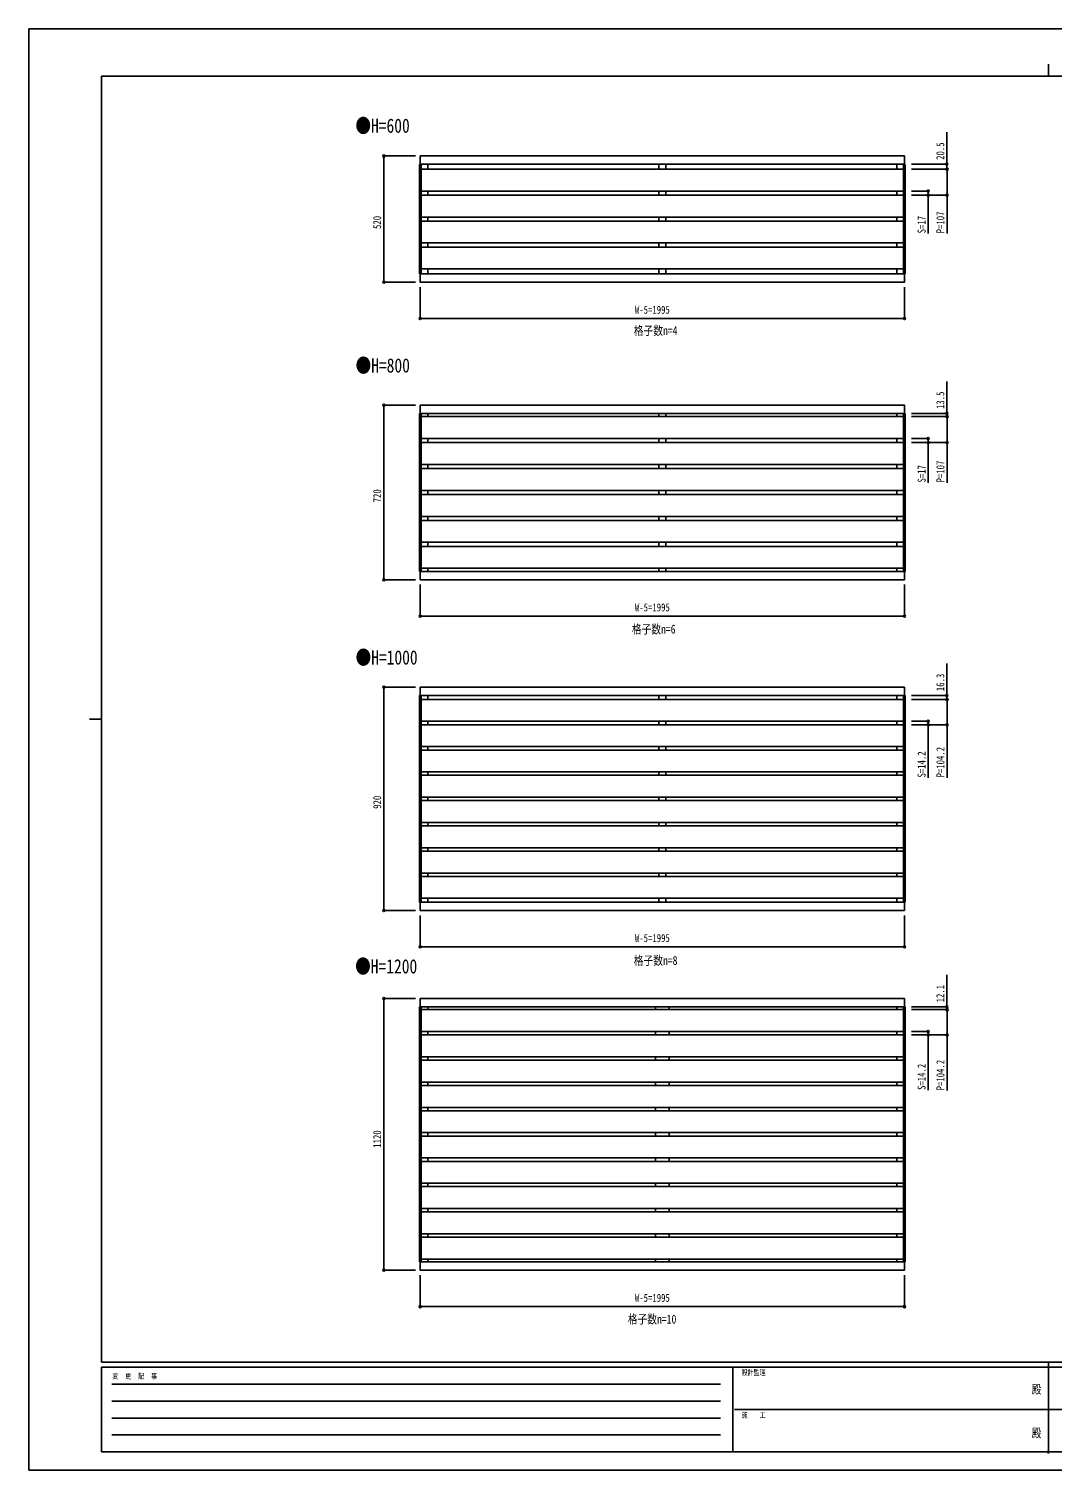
# Model space of a CAD drawing. Units: millimetres, scale not verified. Extents: x -4205 to 4205, y -2970 to 2970.
# Drawn here: x -4205 to 11, y -2970 to 2970 of the extents above; entities that cross this region are included whole.
import ezdxf
from ezdxf.enums import TextEntityAlignment as Align

# ---------------------------------------------------------------- set-up
doc = ezdxf.new("R2010")
doc.units = ezdxf.units.MM
doc.header["$LTSCALE"] = 16
doc.header["$PDMODE"] = 32
doc.header["$PDSIZE"] = 8
for name, color, linetype in [('0-1_USER1', 3, 'Continuous'), ('0-2_YKK_A1', 4, 'Continuous'), ('0-3_YKK_D', 6, 'Continuous'), ('0-4_YKK_ZWAK', 7, 'Continuous')]:
    doc.layers.add(name, color=color, linetype=linetype)
doc.styles.add('ＭＳ ゴシック', font='')
doc.styles.get('ＭＳ ゴシック').set_extended_font_data('MS Gothic')

msp = doc.modelspace()

# ---------------------------------------------------------------- linework, layer by layer
at = {"layer": '0-2_YKK_A1'}
for p, q in [((-2595.93, 2411.41), (-2588.73, 2411.41)), ((-2595.93, 2411.41), (-2595.93, 1960.41)), ((-2593.73, 2411.41), (-2593.73, 1960.41)), ((-2590.73, 2411.91), (-2590.73, 2411.41)), ((-601.73, 2391.41), (-2588.73, 2391.41)), ((-2560.73, 2391.41), (-2560.73, 2411.91)), ((-1610.23, 2391.41), (-1610.23, 2411.91)), ((-1580.23, 2391.41), (-1580.23, 2411.91)), ((-629.73, 2391.41), (-629.73, 2411.91)), ((-594.53, 2411.41), (-601.73, 2411.41)), ((-599.73, 2411.91), (-599.73, 2411.41)), ((-596.73, 2411.41), (-596.73, 1960.41)), ((-594.53, 2411.41), (-594.53, 1960.41)), ((-601.73, 2301.41), (-2588.73, 2301.41)), ((-601.73, 2284.41), (-2588.73, 2284.41)), ((-2560.73, 2284.41), (-2560.73, 2301.41)), ((-1610.23, 2284.41), (-1610.23, 2301.41)), ((-1580.23, 2284.41), (-1580.23, 2301.41)), ((-629.73, 2284.41), (-629.73, 2301.41)), ((-601.73, 2194.41), (-2588.73, 2194.41)), ((-601.73, 2177.41), (-2588.73, 2177.41)), ((-2560.73, 2177.41), (-2560.73, 2194.41)), ((-1610.23, 2177.41), (-1610.23, 2194.41)), ((-1580.23, 2177.41), (-1580.23, 2194.41)), ((-629.73, 2177.41), (-629.73, 2194.41)), ((-601.73, 2087.41), (-2588.73, 2087.41)), ((-2560.73, 2070.41), (-2560.73, 2087.41)), ((-1610.23, 2070.41), (-1610.23, 2087.41)), ((-1580.23, 2070.41), (-1580.23, 2087.41)), ((-629.73, 2070.41), (-629.73, 2087.41)), ((-601.73, 2070.41), (-2588.73, 2070.41)), ((-2590.73, 1960.41), (-2590.73, 1959.91)), ((-601.73, 1980.41), (-2588.73, 1980.41)), ((-2560.73, 1959.91), (-2560.73, 1980.41)), ((-1610.23, 1959.91), (-1610.23, 1980.41)), ((-1580.23, 1959.91), (-1580.23, 1980.41)), ((-629.73, 1959.91), (-629.73, 1980.41)), ((-599.73, 1960.41), (-599.73, 1959.91)), ((-2595.93, 1384.82), (-2588.73, 1384.82)), ((-2595.93, 1384.82), (-2595.93, 733.82)), ((-2593.73, 1384.82), (-2593.73, 733.82)), ((-2590.73, 1385.32), (-2590.73, 1384.82)), ((-601.73, 1371.82), (-2588.73, 1371.82)), ((-2560.73, 1371.82), (-2560.73, 1385.32)), ((-1610.23, 1371.82), (-1610.23, 1385.32)), ((-1580.23, 1371.82), (-1580.23, 1385.32)), ((-629.73, 1371.82), (-629.73, 1385.32)), ((-594.53, 1384.82), (-601.73, 1384.82)), ((-599.73, 1385.32), (-599.73, 1384.82)), ((-596.73, 1384.82), (-596.73, 733.82)), ((-594.53, 1384.82), (-594.53, 733.82)), ((-601.73, 1281.82), (-2588.73, 1281.82)), ((-601.73, 1264.82), (-2588.73, 1264.82)), ((-2560.73, 1264.82), (-2560.73, 1281.82)), ((-1610.23, 1264.82), (-1610.23, 1281.82)), ((-1580.23, 1264.82), (-1580.23, 1281.82)), ((-629.73, 1264.82), (-629.73, 1281.82)), ((-601.73, 1174.82), (-2588.73, 1174.82)), ((-601.73, 1157.82), (-2588.73, 1157.82)), ((-2560.73, 1157.82), (-2560.73, 1174.82)), ((-1610.23, 1157.82), (-1610.23, 1174.82)), ((-1580.23, 1157.82), (-1580.23, 1174.82)), ((-629.73, 1157.82), (-629.73, 1174.82)), ((-601.73, 1067.82), (-2588.73, 1067.82)), ((-601.73, 1050.82), (-2588.73, 1050.82)), ((-2560.73, 1050.82), (-2560.73, 1067.82)), ((-1610.23, 1050.82), (-1610.23, 1067.82)), ((-1580.23, 1050.82), (-1580.23, 1067.82)), ((-629.73, 1050.82), (-629.73, 1067.82)), ((-601.73, 960.82), (-2588.73, 960.82)), ((-2560.73, 943.82), (-2560.73, 960.82)), ((-1610.23, 943.82), (-1610.23, 960.82)), ((-1580.23, 943.82), (-1580.23, 960.82)), ((-629.73, 943.82), (-629.73, 960.82)), ((-601.73, 943.82), (-2588.73, 943.82)), ((-601.73, 853.82), (-2588.73, 853.82)), ((-601.73, 836.82), (-2588.73, 836.82)), ((-2560.73, 836.82), (-2560.73, 853.82)), ((-1610.23, 836.82), (-1610.23, 853.82)), ((-1580.23, 836.82), (-1580.23, 853.82)), ((-629.73, 836.82), (-629.73, 853.82)), ((-2590.73, 733.82), (-2590.73, 733.32)), ((-601.73, 746.82), (-2588.73, 746.82)), ((-2560.73, 733.32), (-2560.73, 746.82)), ((-1610.23, 733.32), (-1610.23, 746.82)), ((-1580.23, 733.32), (-1580.23, 746.82)), ((-629.73, 733.32), (-629.73, 746.82)), ((-599.73, 733.82), (-599.73, 733.32)), ((-2595.93, 222.01), (-2588.73, 222.01)), ((-2595.93, 222.01), (-2595.93, -628.99)), ((-2593.73, 222.01), (-2593.73, -628.99)), ((-2590.73, 222.51), (-2590.73, 222.01)), ((-601.73, 206.21), (-2588.73, 206.21)), ((-601.73, 206.21), (-2588.73, 206.21)), ((-2560.73, 206.21), (-2560.73, 222.51)), ((-1610.23, 206.21), (-1610.23, 222.51)), ((-1580.23, 206.21), (-1580.23, 222.51)), ((-629.73, 206.21), (-629.73, 222.51)), ((-594.53, 222.01), (-601.73, 222.01)), ((-599.73, 222.51), (-599.73, 222.01)), ((-596.73, 222.01), (-596.73, -628.99)), ((-594.53, 222.01), (-594.53, -628.99)), ((-601.73, 116.21), (-2588.73, 116.21)), ((-601.73, 116.21), (-2588.73, 116.21)), ((-601.73, 102.01), (-2588.73, 102.01)), ((-601.73, 102.01), (-2588.73, 102.01)), ((-2560.73, 102.01), (-2560.73, 116.21)), ((-1610.23, 102.01), (-1610.23, 116.21)), ((-1580.23, 102.01), (-1580.23, 116.21)), ((-629.73, 102.01), (-629.73, 116.21)), ((-629.73, 102.01), (-629.73, 116.21)), ((-601.73, 12.01), (-2588.73, 12.01)), ((-601.73, 12.01), (-2588.73, 12.01)), ((-2560.73, -2.19), (-2560.73, 12.01)), ((-1610.23, -2.19), (-1610.23, 12.01)), ((-1580.23, -2.19), (-1580.23, 12.01)), ((-629.73, -2.19), (-629.73, 12.01)), ((-629.73, -2.19), (-629.73, 12.01)), ((-601.73, -2.19), (-2588.73, -2.19)), ((-601.73, -2.19), (-2588.73, -2.19)), ((-601.73, -92.19), (-2588.73, -92.19)), ((-601.73, -92.19), (-2588.73, -92.19)), ((-601.73, -106.39), (-2588.73, -106.39)), ((-601.73, -106.39), (-2588.73, -106.39)), ((-2560.73, -106.39), (-2560.73, -92.19)), ((-1610.23, -106.39), (-1610.23, -92.19)), ((-1580.23, -106.39), (-1580.23, -92.19)), ((-629.73, -106.39), (-629.73, -92.19)), ((-629.73, -106.39), (-629.73, -92.19)), ((-601.73, -196.39), (-2588.73, -196.39)), ((-601.73, -196.39), (-2588.73, -196.39)), ((-601.73, -210.59), (-2588.73, -210.59)), ((-601.73, -210.59), (-2588.73, -210.59)), ((-2560.73, -210.59), (-2560.73, -196.39)), ((-1610.23, -210.59), (-1610.23, -196.39)), ((-1580.23, -210.59), (-1580.23, -196.39)), ((-629.73, -210.59), (-629.73, -196.39)), ((-629.73, -210.59), (-629.73, -196.39)), ((-601.73, -300.59), (-2588.73, -300.59)), ((-601.73, -300.59), (-2588.73, -300.59)), ((-601.73, -314.79), (-2588.73, -314.79)), ((-601.73, -314.79), (-2588.73, -314.79)), ((-2560.73, -314.79), (-2560.73, -300.59)), ((-1610.23, -314.79), (-1610.23, -300.59)), ((-1580.23, -314.79), (-1580.23, -300.59)), ((-629.73, -314.79), (-629.73, -300.59)), ((-629.73, -314.79), (-629.73, -300.59)), ((-601.73, -404.79), (-2588.73, -404.79)), ((-601.73, -404.79), (-2588.73, -404.79)), ((-2560.73, -418.99), (-2560.73, -404.79)), ((-1610.23, -418.99), (-1610.23, -404.79)), ((-1580.23, -418.99), (-1580.23, -404.79)), ((-629.73, -418.99), (-629.73, -404.79)), ((-629.73, -418.99), (-629.73, -404.79)), ((-601.73, -418.99), (-2588.73, -418.99)), ((-601.73, -418.99), (-2588.73, -418.99)), ((-601.73, -508.99), (-2588.73, -508.99)), ((-601.73, -508.99), (-2588.73, -508.99)), ((-601.73, -523.19), (-2588.73, -523.19)), ((-601.73, -523.19), (-2588.73, -523.19)), ((-2560.73, -523.19), (-2560.73, -508.99)), ((-1610.23, -523.19), (-1610.23, -508.99)), ((-1580.23, -523.19), (-1580.23, -508.99)), ((-629.73, -523.19), (-629.73, -508.99)), ((-629.73, -523.19), (-629.73, -508.99)), ((-2590.73, -628.99), (-2590.73, -629.49)), ((-601.73, -613.19), (-2588.73, -613.19)), ((-601.73, -613.19), (-2588.73, -613.19)), ((-2560.73, -629.49), (-2560.73, -613.19)), ((-1610.23, -629.49), (-1610.23, -613.19)), ((-1580.23, -629.49), (-1580.23, -613.19)), ((-629.73, -629.49), (-629.73, -613.19)), ((-599.73, -628.99), (-599.73, -629.49)), ((-2595.93, -1060.58), (-2588.73, -1060.58)), ((-2595.93, -1060.58), (-2595.93, -2111.58)), ((-2593.73, -1060.58), (-2593.73, -2111.58)), ((-2590.73, -1060.08), (-2590.73, -1060.58)), ((-2560.73, -1072.18), (-2560.73, -1060.08)), ((-1622.73, -1072.18), (-1622.73, -1060.08)), ((-1567.73, -1072.18), (-1567.73, -1060.08)), ((-629.73, -1072.18), (-629.73, -1060.08)), ((-594.53, -1060.58), (-601.73, -1060.58)), ((-599.73, -1060.08), (-599.73, -1060.58)), ((-596.73, -1060.58), (-596.73, -2111.58)), ((-594.53, -1060.58), (-594.53, -2111.58)), ((-601.73, -1072.18), (-2588.73, -1072.18)), ((-601.73, -1072.18), (-2588.73, -1072.18)), ((-601.73, -1162.18), (-2588.73, -1162.18)), ((-601.73, -1162.18), (-2588.73, -1162.18)), ((-601.73, -1176.38), (-2588.73, -1176.38)), ((-601.73, -1176.38), (-2588.73, -1176.38)), ((-2560.73, -1176.38), (-2560.73, -1162.18)), ((-1622.73, -1176.38), (-1622.73, -1162.18)), ((-1567.73, -1176.38), (-1567.73, -1162.18)), ((-629.73, -1176.38), (-629.73, -1162.18)), ((-601.73, -1266.38), (-2588.73, -1266.38)), ((-601.73, -1266.38), (-2588.73, -1266.38)), ((-601.73, -1280.58), (-2588.73, -1280.58)), ((-601.73, -1280.58), (-2588.73, -1280.58)), ((-2560.73, -1280.58), (-2560.73, -1266.38)), ((-1622.73, -1280.58), (-1622.73, -1266.38)), ((-1567.73, -1280.58), (-1567.73, -1266.38)), ((-629.73, -1280.58), (-629.73, -1266.38)), ((-601.73, -1370.58), (-2588.73, -1370.58)), ((-601.73, -1370.58), (-2588.73, -1370.58)), ((-601.73, -1384.78), (-2588.73, -1384.78)), ((-601.73, -1384.78), (-2588.73, -1384.78)), ((-2560.73, -1384.78), (-2560.73, -1370.58)), ((-1622.73, -1384.78), (-1622.73, -1370.58)), ((-1567.73, -1384.78), (-1567.73, -1370.58)), ((-629.73, -1384.78), (-629.73, -1370.58)), ((-601.73, -1474.78), (-2588.73, -1474.78)), ((-601.73, -1474.78), (-2588.73, -1474.78)), ((-2560.73, -1488.98), (-2560.73, -1474.78)), ((-1622.73, -1488.98), (-1622.73, -1474.78)), ((-1567.73, -1488.98), (-1567.73, -1474.78)), ((-629.73, -1488.98), (-629.73, -1474.78)), ((-601.73, -1488.98), (-2588.73, -1488.98)), ((-601.73, -1488.98), (-2588.73, -1488.98)), ((-601.73, -1578.98), (-2588.73, -1578.98)), ((-601.73, -1578.98), (-2588.73, -1578.98)), ((-601.73, -1593.18), (-2588.73, -1593.18)), ((-601.73, -1593.18), (-2588.73, -1593.18)), ((-2560.73, -1593.18), (-2560.73, -1578.98)), ((-1622.73, -1593.18), (-1622.73, -1578.98)), ((-1567.73, -1593.18), (-1567.73, -1578.98)), ((-629.73, -1593.18), (-629.73, -1578.98)), ((-601.73, -1683.18), (-2588.73, -1683.18)), ((-601.73, -1683.18), (-2588.73, -1683.18)), ((-601.73, -1697.38), (-2588.73, -1697.38)), ((-601.73, -1697.38), (-2588.73, -1697.38)), ((-2560.73, -1697.38), (-2560.73, -1683.18)), ((-1622.73, -1697.38), (-1622.73, -1683.18)), ((-1567.73, -1697.38), (-1567.73, -1683.18)), ((-629.73, -1697.38), (-629.73, -1683.18)), ((-601.73, -1787.38), (-2588.73, -1787.38)), ((-601.73, -1787.38), (-2588.73, -1787.38)), ((-601.73, -1801.58), (-2588.73, -1801.58)), ((-601.73, -1801.58), (-2588.73, -1801.58)), ((-2560.73, -1801.58), (-2560.73, -1787.38)), ((-1622.73, -1801.58), (-1622.73, -1787.38)), ((-1567.73, -1801.58), (-1567.73, -1787.38)), ((-629.73, -1801.58), (-629.73, -1787.38)), ((-601.73, -1891.58), (-2588.73, -1891.58)), ((-601.73, -1891.58), (-2588.73, -1891.58)), ((-2560.73, -1905.78), (-2560.73, -1891.58)), ((-1622.73, -1905.78), (-1622.73, -1891.58)), ((-1567.73, -1905.78), (-1567.73, -1891.58)), ((-629.73, -1905.78), (-629.73, -1891.58)), ((-601.73, -1905.78), (-2588.73, -1905.78)), ((-601.73, -1905.78), (-2588.73, -1905.78)), ((-601.73, -1995.78), (-2588.73, -1995.78)), ((-601.73, -1995.78), (-2588.73, -1995.78)), ((-601.73, -2009.98), (-2588.73, -2009.98)), ((-601.73, -2009.98), (-2588.73, -2009.98)), ((-2560.73, -2009.98), (-2560.73, -1995.78)), ((-1622.73, -2009.98), (-1622.73, -1995.78)), ((-1567.73, -2009.98), (-1567.73, -1995.78)), ((-629.73, -2009.98), (-629.73, -1995.78)), ((-2590.73, -2111.58), (-2590.73, -2112.08)), ((-601.73, -2099.98), (-2588.73, -2099.98)), ((-601.73, -2099.98), (-2588.73, -2099.98)), ((-2560.73, -2112.08), (-2560.73, -2099.98)), ((-1622.73, -2112.08), (-1622.73, -2099.98)), ((-1567.73, -2112.08), (-1567.73, -2099.98)), ((-629.73, -2112.08), (-629.73, -2099.98)), ((-599.73, -2111.58), (-599.73, -2112.08))]:
    msp.add_line(p, q, dxfattribs=at)
for points in [[(-2592.73, 2445.91), (-597.73, 2445.91), (-597.73, 2411.91), (-2592.73, 2411.91)], [(-2592.73, 1959.91), (-597.73, 1959.91), (-597.73, 1925.91), (-2592.73, 1925.91)], [(-2592.73, 1419.32), (-597.73, 1419.32), (-597.73, 1385.32), (-2592.73, 1385.32)], [(-2592.73, 733.32), (-597.73, 733.32), (-597.73, 699.32), (-2592.73, 699.32)], [(-2592.73, 256.51), (-597.73, 256.51), (-597.73, 222.51), (-2592.73, 222.51)], [(-2592.73, -629.49), (-597.73, -629.49), (-597.73, -663.49), (-2592.73, -663.49)], [(-2592.73, -1026.08), (-597.73, -1026.08), (-597.73, -1060.08), (-2592.73, -1060.08)], [(-2592.73, -2112.08), (-597.73, -2112.08), (-597.73, -2146.08), (-2592.73, -2146.08)]]:
    msp.add_lwpolyline(points, close=True, dxfattribs=at)
for points in [[(-2588.73, 2411.41), (-2588.73, 1960.41), (-2595.93, 1960.41)], [(-601.73, 2411.41), (-601.73, 1960.41), (-594.53, 1960.41)], [(-2588.73, 1384.82), (-2588.73, 733.82), (-2595.93, 733.82)], [(-601.73, 1384.82), (-601.73, 733.82), (-594.53, 733.82)], [(-2588.73, 222.01), (-2588.73, -628.99), (-2595.93, -628.99)], [(-601.73, 222.01), (-601.73, -628.99), (-594.53, -628.99)], [(-2588.73, -1060.58), (-2588.73, -2111.58), (-2595.93, -2111.58)], [(-601.73, -1060.58), (-601.73, -2111.58), (-594.53, -2111.58)]]:
    msp.add_lwpolyline(points, dxfattribs=at)
at = {"layer": '0-3_YKK_D'}
for p, q in [((-2612.73, 2445.91), (-2743.73, 2445.91)), ((-2742.73, 1925.91), (-2742.73, 2445.91)), ((-568.53, 2411.91), (-421.73, 2411.91)), ((-568.53, 2391.41), (-421.32, 2391.41)), ((-568.53, 2391.41), (-421.73, 2391.41)), ((-568.53, 2301.41), (-498.73, 2301.41)), ((-568.53, 2284.41), (-421.32, 2284.41)), ((-568.53, 2284.41), (-498.73, 2284.41)), ((-2612.73, 1925.91), (-2743.73, 1925.91)), ((-2592.73, 1905.91), (-2592.73, 1774.91)), ((-597.73, 1905.91), (-597.73, 1774.91)), ((-597.73, 1775.91), (-2592.73, 1775.91)), ((-2612.73, 1419.32), (-2743.73, 1419.32)), ((-2742.73, 699.32), (-2742.73, 1419.32)), ((-568.53, 1385.32), (-421.73, 1385.32)), ((-568.53, 1371.82), (-421.32, 1371.82)), ((-568.53, 1371.82), (-421.73, 1371.82)), ((-568.53, 1281.82), (-498.73, 1281.82)), ((-568.53, 1264.82), (-421.32, 1264.82)), ((-568.53, 1264.82), (-498.73, 1264.82)), ((-2612.73, 699.32), (-2743.73, 699.32)), ((-2592.73, 679.32), (-2592.73, 548.32)), ((-597.73, 679.32), (-597.73, 548.32)), ((-597.73, 549.32), (-2592.73, 549.32)), ((-2612.73, 256.51), (-2743.73, 256.51)), ((-2742.73, -663.49), (-2742.73, 256.51)), ((-568.53, 222.51), (-421.73, 222.51)), ((-568.53, 206.21), (-421.32, 206.21)), ((-568.53, 206.21), (-421.73, 206.21)), ((-568.53, 116.21), (-498.73, 116.21)), ((-568.53, 102.01), (-421.32, 102.01)), ((-568.53, 102.01), (-498.73, 102.01)), ((-2612.73, -663.49), (-2743.73, -663.49)), ((-2592.73, -683.49), (-2592.73, -814.49)), ((-597.73, -683.49), (-597.73, -814.49)), ((-597.73, -813.49), (-2592.73, -813.49)), ((-2612.73, -1026.08), (-2743.73, -1026.08)), ((-2742.73, -2146.08), (-2742.73, -1026.08)), ((-568.53, -1060.08), (-421.73, -1060.08)), ((-568.53, -1072.18), (-421.32, -1072.18)), ((-568.53, -1072.18), (-421.73, -1072.18)), ((-568.53, -1162.18), (-498.73, -1162.18)), ((-568.53, -1176.38), (-421.32, -1176.38)), ((-568.53, -1176.38), (-498.73, -1176.38)), ((-2612.73, -2146.08), (-2743.73, -2146.08)), ((-2592.73, -2166.08), (-2592.73, -2297.08)), ((-597.73, -2166.08), (-597.73, -2297.08)), ((-597.73, -2296.08), (-2592.73, -2296.08))]:
    msp.add_line(p, q, dxfattribs=at)
for points in [[(-422.73, 2391.41), (-422.73, 2411.91), (-422.73, 2543.71)], [(-422.32, 2391.41), (-422.32, 2284.41), (-422.32, 2126.21)], [(-499.73, 2301.41), (-499.73, 2284.41), (-499.73, 2126.01)], [(-422.73, 1371.82), (-422.73, 1385.32), (-422.73, 1517.12)], [(-422.32, 1371.82), (-422.32, 1264.82), (-422.32, 1099.62)], [(-499.73, 1281.82), (-499.73, 1264.82), (-499.73, 1099.42)], [(-422.73, 206.21), (-422.73, 222.51), (-422.73, 354.31)], [(-422.32, 206.21), (-422.32, 102.01), (-422.32, -116.19)], [(-499.73, 116.21), (-499.73, 102.01), (-499.73, -116.39)], [(-422.73, -1072.18), (-422.73, -1060.08), (-422.73, -928.28)], [(-422.32, -1072.18), (-422.32, -1176.38), (-422.32, -1405.78)], [(-499.73, -1162.18), (-499.73, -1176.38), (-499.73, -1403.98)]]:
    msp.add_lwpolyline(points, dxfattribs=at)
for centre in [(-2742.73, 2445.91), (-422.73, 2411.91), (-422.73, 2391.41), (-422.32, 2391.41), (-499.73, 2301.41), (-499.73, 2284.41), (-422.32, 2284.41), (-2742.73, 1925.91), (-2592.73, 1775.91), (-597.73, 1775.91), (-2742.73, 1419.32), (-422.73, 1385.32), (-422.73, 1371.82), (-422.32, 1371.82), (-499.73, 1281.82), (-499.73, 1264.82), (-422.32, 1264.82), (-2742.73, 699.32), (-2592.73, 549.32), (-597.73, 549.32), (-2742.73, 256.51), (-422.73, 222.51), (-422.73, 206.21), (-422.32, 206.21), (-499.73, 116.21), (-499.73, 102.01), (-422.32, 102.01), (-2742.73, -663.49), (-2592.73, -813.49), (-597.73, -813.49), (-2742.73, -1026.08), (-422.73, -1060.08), (-422.73, -1072.18), (-422.32, -1072.18), (-499.73, -1162.18), (-499.73, -1176.38), (-422.32, -1176.38), (-2742.73, -2146.08), (-2592.73, -2296.08), (-597.73, -2296.08)]:
    msp.add_circle(centre, 4.25, dxfattribs=at)
at = {"layer": '0-4_YKK_ZWAK'}
for p, q in [((-4.98, 2825), (-4.98, 2775)), ((3895.02, 2775), (-3904.98, 2775)), ((-3904.98, -2525), (-3904.98, 2775)), ((-3954.98, 125), (-3904.98, 125)), ((3895.02, -2525), (-3904.98, -2525)), ((-1304.98, -2545), (-3904.98, -2545)), ((-3904.98, -2895), (-3904.98, -2545)), ((-1304.98, -2545), (-1304.98, -2895)), ((-4.98, -2545), (-1304.98, -2545)), ((-4.98, -2525), (-4.98, -2895)), ((1295.02, -2545), (-4.98, -2545)), ((-3862.48, -2615), (-1354.98, -2615)), ((-3862.48, -2685), (-1354.98, -2685)), ((-1297.48, -2720), (-4.98, -2720)), ((-4.98, -2720), (1295.02, -2720)), ((-3862.48, -2755), (-1354.98, -2755)), ((-3862.48, -2825), (-1354.98, -2825)), ((-3904.98, -2895), (-1304.98, -2895)), ((-1304.98, -2895), (-4.98, -2895)), ((-4.98, -2895), (1295.02, -2895))]:
    msp.add_line(p, q, dxfattribs=at)
msp.add_lwpolyline([(-4205, -2970), (4205, -2970), (4205, 2970), (-4205, 2970)], close=True, dxfattribs=at)
msp.add_point((-4.98, -2895), dxfattribs=at)

# ---------------------------------------------------------------- texts
at = {"layer": '0-1_USER1', "style": 'ＭＳ ゴシック', "width": 0.8}
for s, height, p in [('●H=600', 58.65, (-2859.39, 2524)), ('格子数n=4', 36.66, (-1712.56, 1697.08)), ('●H=800', 58.65, (-2858.71, 1535.9)), ('格子数n=6', 36.66, (-1720.56, 466.64)), ('●H=1000', 58.65, (-2858.71, 332.45)), ('●H=1200', 58.65, (-2860.47, -940.41)), ('格子数n=8', 36.66, (-1712.56, -898.8)), ('格子数n=10', 36.66, (-1737.16, -2376.78))]:
    msp.add_text(s, height=height, dxfattribs=at).set_placement(p, align=Align.BOTTOM_LEFT)
at = {"layer": '0-3_YKK_D', "style": 'ＭＳ ゴシック', "width": 0.8}
for s, p in [('20.5', (-423.73, 2429.91)), ('P=107', (-423.32, 2127.21)), ('520', (-2743.73, 2145.11)), ('S=17', (-500.73, 2127.01)), ('13.5', (-423.73, 1403.32)), ('P=107', (-423.32, 1100.62)), ('S=17', (-500.73, 1100.42)), ('720', (-2743.73, 1018.52)), ('16.3', (-423.73, 240.51)), ('P=104.2', (-423.32, -115.19)), ('S=14.2', (-500.73, -115.39)), ('920', (-2743.73, -244.29)), ('12.1', (-423.73, -1042.08)), ('S=14.2', (-500.73, -1402.98)), ('P=104.2', (-423.32, -1404.78)), ('1120', (-2743.73, -1641.28))]:
    msp.add_text(s, height=32.99, rotation=90, dxfattribs=at).set_placement(p, align=Align.BOTTOM_LEFT)
for p in [(-1708.03, 1785.91), (-1708.03, 559.32), (-1708.03, -803.49), (-1708.03, -2286.08)]:
    msp.add_text('W-5=1995', height=32.99, dxfattribs=at).set_placement(p, align=Align.BOTTOM_LEFT)
at = {"layer": '0-4_YKK_ZWAK', "style": 'ＭＳ ゴシック', "width": 0.8}
for s, height, p in [('設計監理', 21.99, (-1268.31, -2585)), ('変  更  記  事', 21.99, (-3861.31, -2600)), ('殿', 36.66, (-73.67, -2665.83)), ('施\u3000\u3000工', 21.99, (-1268.31, -2760)), ('殿', 36.66, (-73.67, -2845.83))]:
    msp.add_text(s, height=height, dxfattribs=at).set_placement(p, align=Align.BOTTOM_LEFT)

doc.saveas('drawing.dxf')
